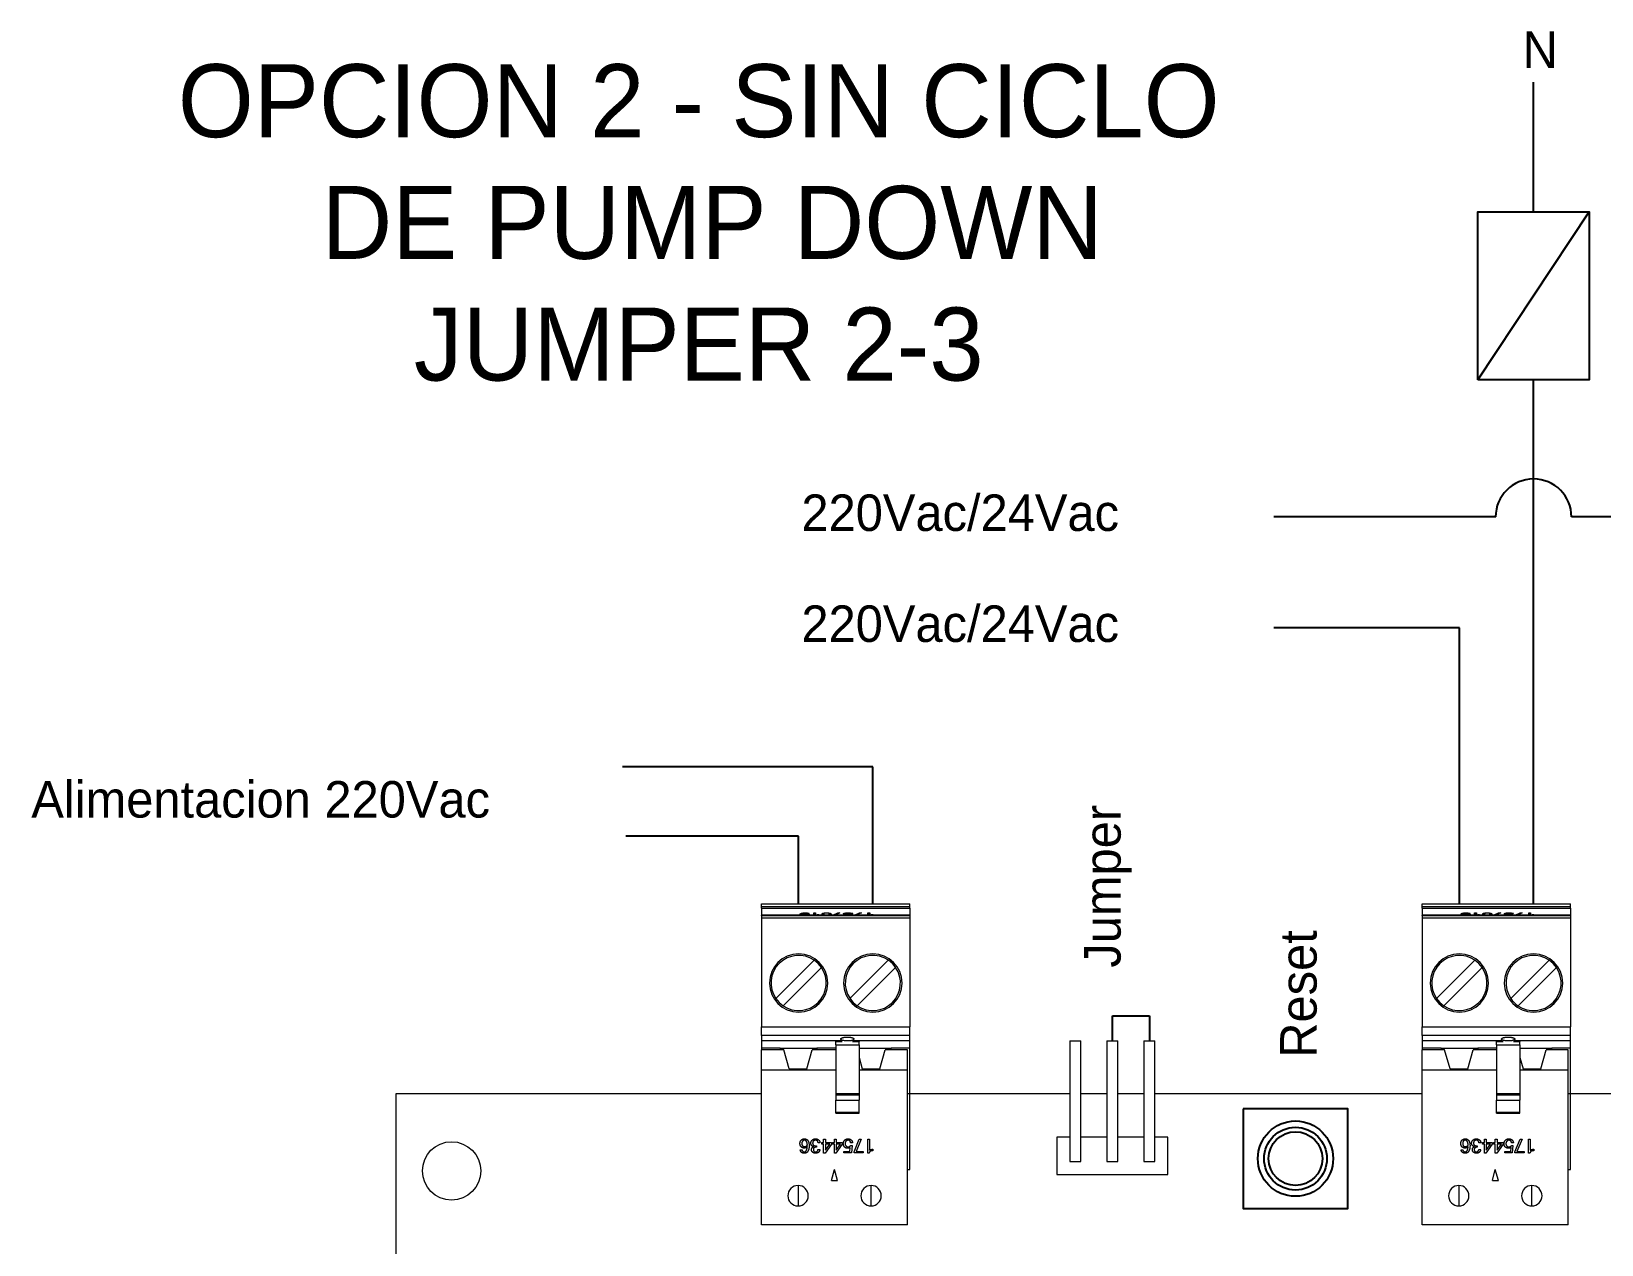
# Model space of a CAD drawing. Header units: millimetres. Extents: x 145 to 1488, y 403 to 626.
# Drawn here: x 360.7 to 468.2, y 543.2 to 626.3 of the extents above; entities that cross this region are included whole.
import ezdxf

# ---------------------------------------------------------------- set-up
doc = ezdxf.new("R2010")
doc.units = ezdxf.units.MM
doc.layers.add('TANGENT EDGES', color=7, linetype='Continuous', lineweight=0)
doc.layers.add('VISIBLE', color=7, linetype='Continuous', lineweight=0)

msp = doc.modelspace()

# ---------------------------------------------------------------- linework, layer by layer
for p, q in [((463.53, 613.95), (463.53, 622.83)), ((459.72, 602.46), (467.35, 613.95)), ((463.53, 566.57), (463.53, 602.46)), ((460.94, 593.06), (445.74, 593.06)), ((474.03, 593.06), (466.13, 593.06)), ((458.45, 585.46), (445.74, 585.46)), ((458.45, 566.57), (458.45, 585.46)), ((418.29, 575.94), (401.14, 575.94)), ((418.29, 566.57), (418.29, 575.94)), ((413.21, 571.2), (401.38, 571.2)), ((413.21, 566.57), (413.21, 571.2)), ((434.69, 557.17), (434.69, 558.89)), ((434.69, 558.89), (437.23, 558.89)), ((437.23, 558.89), (437.23, 557.17))]:
    msp.add_line(p, q)
for points in [[(459.72, 602.46), (459.72, 613.95), (467.35, 613.95), (467.35, 602.46)], [(443.64, 552.52), (443.64, 545.69), (450.82, 545.69), (450.82, 552.52)]]:
    msp.add_lwpolyline(points, close=True)
for radius in [2.58, 2.15, 1.84]:
    msp.add_circle((447.23, 549.11), radius)
msp.add_arc((463.53, 593.06), 2.6, 0, 180)
at = {"layer": 'TANGENT EDGES'}
for p, q in [((410.67, 566.37), (420.83, 566.37)), ((410.67, 565.77), (420.83, 565.77)), ((420.83, 565.57), (410.67, 565.57)), ((413.5, 565.8), (413.5, 565.79)), ((413.66, 565.94), (413.66, 565.93)), ((413.66, 565.88), (413.66, 565.87)), ((413.77, 565.8), (413.77, 565.79)), ((413.84, 565.93), (413.84, 565.9)), ((413.86, 565.87), (413.86, 565.79)), ((414.98, 565.8), (414.98, 565.79)), ((415.12, 565.94), (415.12, 565.93)), ((415.25, 565.8), (415.25, 565.79)), ((416.37, 565.93), (416.37, 565.85)), ((416.46, 565.86), (416.46, 565.83)), ((416.61, 565.94), (416.61, 565.93)), ((416.61, 565.85), (416.61, 565.83)), ((416.81, 565.93), (416.81, 565.9)), ((455.91, 566.37), (466.07, 566.37)), ((455.91, 565.77), (466.07, 565.77)), ((466.07, 565.57), (455.91, 565.57)), ((458.75, 565.8), (458.75, 565.79)), ((458.91, 565.94), (458.91, 565.93)), ((458.91, 565.88), (458.91, 565.87)), ((459.02, 565.8), (459.02, 565.79)), ((459.09, 565.93), (459.09, 565.9)), ((459.11, 565.87), (459.11, 565.79)), ((460.23, 565.8), (460.23, 565.79)), ((460.36, 565.94), (460.36, 565.93)), ((460.5, 565.8), (460.5, 565.79)), ((461.62, 565.93), (461.62, 565.85)), ((461.71, 565.86), (461.71, 565.83)), ((461.85, 565.94), (461.85, 565.93)), ((461.86, 565.85), (461.86, 565.83)), ((462.06, 565.93), (462.06, 565.9)), ((410.67, 558.14), (420.83, 558.14)), ((455.91, 558.14), (466.07, 558.14)), ((415.75, 557.14), (416.19, 557.14)), ((416.9, 557.14), (417.35, 557.14)), ((460.99, 557.14), (461.44, 557.14)), ((462.15, 557.14), (462.59, 557.14)), ((415.75, 553.11), (417.35, 553.11)), ((460.99, 553.11), (462.59, 553.11)), ((415.75, 552.29), (417.35, 552.29)), ((460.99, 552.29), (462.59, 552.29)), ((413.17, 547.27), (413.17, 545.87)), ((418.17, 545.87), (418.17, 547.27)), ((458.41, 547.27), (458.41, 545.87)), ((463.41, 545.87), (463.41, 547.27))]:
    msp.add_line(p, q, dxfattribs=at)
for centre, start, end in [((413.17, 546.57), 90, 270), ((413.17, 546.57), 270, 90), ((418.17, 546.57), 90, 270), ((418.17, 546.57), 270, 90), ((458.41, 546.57), 90, 270), ((458.41, 546.57), 270, 90), ((463.41, 546.57), 90, 270), ((463.41, 546.57), 270, 90)]:
    msp.add_arc(centre, 0.7, start, end, dxfattribs=at)
at = {"layer": 'VISIBLE'}
for p, q in [((410.67, 566.37), (410.67, 566.57)), ((410.67, 566.57), (420.83, 566.57)), ((410.67, 566.27), (410.67, 566.37)), ((410.67, 566.27), (410.67, 565.79)), ((410.67, 566.27), (420.83, 566.27)), ((420.83, 565.79), (410.67, 565.79)), ((410.67, 565.77), (410.67, 565.79)), ((410.67, 565.77), (410.67, 565.57)), ((410.67, 565.57), (410.67, 558.14)), ((413.42, 565.79), (413.41, 565.79)), ((413.44, 565.85), (413.44, 565.79)), ((413.45, 565.86), (413.45, 565.85)), ((413.93, 565.9), (413.8, 565.9)), ((413.82, 565.83), (413.82, 565.79)), ((414.24, 565.79), (414.24, 565.94)), ((414.24, 565.94), (414.37, 565.94)), ((414.37, 565.84), (414.24, 565.84)), ((414.37, 565.94), (414.37, 565.81)), ((414.37, 565.81), (414.37, 565.79)), ((414.6, 565.82), (414.6, 565.8)), ((414.93, 565.86), (414.93, 565.79)), ((415.3, 565.86), (415.3, 565.79)), ((415.55, 565.79), (415.89, 565.94)), ((415.55, 565.79), (415.55, 565.79)), ((416.03, 565.94), (415.68, 565.79)), ((415.68, 565.79), (415.68, 565.79)), ((415.68, 565.79), (416.16, 565.79)), ((415.89, 565.94), (415.89, 565.88)), ((415.89, 565.94), (416.03, 565.94)), ((416.16, 565.79), (416.16, 565.79)), ((416.33, 565.79), (416.33, 565.79)), ((416.33, 565.79), (416.73, 565.79)), ((416.41, 565.89), (416.41, 565.84)), ((416.73, 565.79), (416.76, 565.84)), ((416.73, 565.79), (416.73, 565.79)), ((416.76, 565.84), (416.76, 565.79)), ((416.78, 565.86), (416.78, 565.79)), ((416.78, 565.86), (416.88, 565.86)), ((416.91, 565.9), (416.79, 565.9)), ((416.88, 565.86), (416.85, 565.79)), ((417.03, 565.79), (417.38, 565.94)), ((417.03, 565.79), (417.03, 565.79)), ((417.51, 565.94), (417.16, 565.79)), ((417.16, 565.79), (417.65, 565.79)), ((417.16, 565.79), (417.16, 565.79)), ((417.38, 565.94), (417.38, 565.88)), ((417.38, 565.94), (417.51, 565.94)), ((417.65, 565.79), (417.65, 565.79)), ((417.95, 565.94), (418.08, 565.94)), ((417.95, 565.79), (417.95, 565.94)), ((418.08, 565.84), (417.95, 565.84)), ((418.08, 565.94), (418.08, 565.81)), ((418.08, 565.81), (418.08, 565.79)), ((418.31, 565.82), (418.31, 565.8)), ((420.83, 566.37), (420.83, 566.57)), ((420.83, 566.27), (420.83, 566.37)), ((420.83, 566.27), (420.83, 565.79)), ((420.83, 565.77), (420.83, 565.79)), ((420.83, 565.77), (420.83, 565.57)), ((420.83, 565.57), (420.83, 558.14)), ((455.91, 566.37), (455.91, 566.57)), ((455.91, 566.57), (466.07, 566.57)), ((455.91, 566.27), (455.91, 566.37)), ((455.91, 566.27), (455.91, 565.79)), ((455.91, 566.27), (466.07, 566.27)), ((466.07, 565.79), (455.91, 565.79)), ((455.91, 565.77), (455.91, 565.79)), ((455.91, 565.77), (455.91, 565.57)), ((455.91, 565.57), (455.91, 558.14)), ((458.67, 565.79), (458.66, 565.79)), ((458.69, 565.86), (458.69, 565.85)), ((458.69, 565.85), (458.69, 565.79)), ((459.18, 565.9), (459.05, 565.9)), ((459.07, 565.83), (459.07, 565.79)), ((459.49, 565.79), (459.49, 565.94)), ((459.49, 565.94), (459.62, 565.94)), ((459.62, 565.84), (459.49, 565.84)), ((459.62, 565.94), (459.62, 565.81)), ((459.62, 565.81), (459.62, 565.79)), ((459.84, 565.82), (459.84, 565.8)), ((460.18, 565.86), (460.18, 565.79)), ((460.55, 565.86), (460.55, 565.79)), ((460.79, 565.79), (461.14, 565.94)), ((460.79, 565.79), (460.79, 565.79)), ((461.28, 565.94), (460.92, 565.79)), ((460.92, 565.79), (460.92, 565.79)), ((460.92, 565.79), (461.41, 565.79)), ((461.14, 565.94), (461.14, 565.88)), ((461.14, 565.94), (461.28, 565.94)), ((461.41, 565.79), (461.41, 565.79)), ((461.57, 565.79), (461.57, 565.79)), ((461.57, 565.79), (461.98, 565.79)), ((461.66, 565.89), (461.66, 565.84)), ((461.98, 565.79), (462, 565.84)), ((461.98, 565.79), (461.98, 565.79)), ((462, 565.84), (462, 565.79)), ((462.16, 565.9), (462.03, 565.9)), ((462.03, 565.86), (462.03, 565.79)), ((462.03, 565.86), (462.13, 565.86)), ((462.13, 565.86), (462.09, 565.79)), ((462.28, 565.79), (462.62, 565.94)), ((462.28, 565.79), (462.28, 565.79)), ((462.76, 565.94), (462.41, 565.79)), ((462.41, 565.79), (462.9, 565.79)), ((462.41, 565.79), (462.41, 565.79)), ((462.62, 565.94), (462.62, 565.88)), ((462.62, 565.94), (462.76, 565.94)), ((462.9, 565.79), (462.9, 565.79)), ((463.2, 565.94), (463.32, 565.94)), ((463.2, 565.79), (463.2, 565.94)), ((463.32, 565.84), (463.2, 565.84)), ((463.32, 565.94), (463.32, 565.81)), ((463.32, 565.81), (463.32, 565.79)), ((463.55, 565.82), (463.55, 565.8)), ((466.07, 566.37), (466.07, 566.57)), ((466.07, 566.27), (466.07, 566.37)), ((466.07, 566.27), (466.07, 565.79)), ((466.07, 565.77), (466.07, 565.79)), ((466.07, 565.77), (466.07, 565.57)), ((466.07, 565.57), (466.07, 558.14)), ((414.27, 562.7), (411.64, 560.07)), ((416.72, 560.07), (419.35, 562.7)), ((459.52, 562.7), (456.89, 560.07)), ((461.97, 560.07), (464.6, 562.7)), ((412.14, 559.58), (414.77, 562.21)), ((419.85, 562.21), (417.22, 559.58)), ((457.39, 559.58), (460.02, 562.21)), ((465.1, 562.21), (462.47, 559.58)), ((410.67, 557.54), (410.67, 558.14)), ((420.83, 557.54), (420.83, 558.14)), ((455.91, 557.54), (455.91, 558.14)), ((466.07, 557.54), (466.07, 558.14)), ((410.67, 557.54), (410.67, 557.17)), ((420.83, 557.54), (410.67, 557.54)), ((416.17, 557.17), (410.67, 557.17)), ((410.67, 557.17), (410.67, 556.67)), ((415.75, 557.17), (415.75, 557.14)), ((415.75, 556.91), (415.75, 557.14)), ((420.83, 557.17), (416.93, 557.17)), ((417.35, 557.17), (417.35, 557.14)), ((417.35, 556.91), (417.35, 557.14)), ((420.83, 557.17), (420.83, 557.54)), ((420.83, 556.67), (420.83, 557.17)), ((431.77, 557.17), (432.53, 557.17)), ((431.77, 557.17), (431.77, 548.92)), ((432.53, 548.92), (432.53, 557.17)), ((434.31, 557.17), (435.07, 557.17)), ((434.31, 557.17), (434.31, 548.92)), ((435.07, 548.92), (435.07, 557.17)), ((436.85, 557.17), (436.85, 548.92)), ((436.85, 557.17), (437.61, 557.17)), ((437.61, 548.92), (437.61, 557.17)), ((455.91, 557.54), (455.91, 557.17)), ((466.07, 557.54), (455.91, 557.54)), ((461.41, 557.17), (455.91, 557.17)), ((455.91, 557.17), (455.91, 556.67)), ((460.99, 557.17), (460.99, 557.14)), ((460.99, 556.91), (460.99, 557.14)), ((466.07, 557.17), (462.18, 557.17)), ((462.59, 557.17), (462.59, 557.14)), ((462.59, 556.91), (462.59, 557.14)), ((466.07, 557.17), (466.07, 557.54)), ((466.07, 556.67), (466.07, 557.17)), ((410.67, 556.67), (410.67, 556.57)), ((411.95, 556.67), (410.67, 556.67)), ((412.19, 556.57), (410.67, 556.57)), ((410.67, 555.2), (410.67, 556.57)), ((411.95, 556.67), (414.46, 556.67)), ((411.95, 556.67), (411.95, 556.57)), ((412.56, 555.27), (412.19, 556.57)), ((413.77, 555.27), (414.14, 556.57)), ((415.75, 556.57), (414.14, 556.57)), ((415.75, 556.67), (414.46, 556.67)), ((414.46, 556.67), (414.46, 556.57)), ((415.75, 556.91), (415.75, 553.48)), ((415.75, 556.91), (417.35, 556.91)), ((417.35, 556.91), (417.35, 553.48)), ((417.35, 556.67), (419.54, 556.67)), ((417.35, 556.03), (417.56, 555.27)), ((418.77, 555.27), (419.14, 556.57)), ((420.67, 556.57), (419.14, 556.57)), ((419.54, 556.57), (419.54, 556.67)), ((420.83, 556.67), (419.54, 556.67)), ((420.67, 555.2), (420.67, 556.57)), ((420.83, 548.37), (420.83, 556.67)), ((455.91, 556.67), (455.91, 556.57)), ((457.2, 556.67), (455.91, 556.67)), ((457.44, 556.57), (455.91, 556.57)), ((455.91, 555.2), (455.91, 556.57)), ((457.2, 556.67), (459.71, 556.67)), ((457.2, 556.67), (457.2, 556.57)), ((457.81, 555.27), (457.44, 556.57)), ((459.02, 555.27), (459.39, 556.57)), ((460.99, 556.57), (459.39, 556.57)), ((460.99, 556.67), (459.71, 556.67)), ((459.71, 556.67), (459.71, 556.57)), ((460.99, 556.91), (460.99, 553.48)), ((460.99, 556.91), (462.59, 556.91)), ((462.59, 556.91), (462.59, 553.48)), ((462.59, 556.67), (464.79, 556.67)), ((462.59, 556.03), (462.81, 555.27)), ((464.02, 555.27), (464.39, 556.57)), ((465.91, 556.57), (464.39, 556.57)), ((464.79, 556.57), (464.79, 556.67)), ((466.07, 556.67), (464.79, 556.67)), ((465.91, 555.2), (465.91, 556.57)), ((466.07, 548.37), (466.07, 556.67)), ((410.67, 555.2), (415.75, 555.2)), ((410.67, 553.57), (410.67, 555.2)), ((412.56, 555.27), (413.77, 555.27)), ((417.35, 555.2), (420.67, 555.2)), ((417.56, 555.27), (418.77, 555.27)), ((420.67, 553.57), (420.67, 555.2)), ((455.91, 555.2), (460.99, 555.2)), ((455.91, 553.57), (455.91, 555.2)), ((457.81, 555.27), (459.02, 555.27)), ((462.59, 555.2), (465.91, 555.2)), ((462.81, 555.27), (464.02, 555.27)), ((465.91, 553.57), (465.91, 555.2)), ((385.65, 553.57), (410.67, 553.57)), ((385.65, 466.97), (385.65, 553.57)), ((410.67, 544.57), (410.67, 553.57)), ((415.75, 553.57), (417.35, 553.57)), ((415.75, 553.48), (415.75, 553.11)), ((415.75, 553.48), (417.35, 553.48)), ((415.75, 552.29), (415.75, 553.11)), ((417.35, 553.48), (417.35, 553.11)), ((417.35, 552.29), (417.35, 553.11)), ((420.67, 544.57), (420.67, 553.57)), ((420.67, 553.57), (431.77, 553.57)), ((432.53, 553.57), (434.31, 553.57)), ((432.53, 553.57), (434.31, 553.57)), ((435.07, 553.57), (436.85, 553.57)), ((435.07, 553.57), (436.85, 553.57)), ((437.61, 553.57), (455.91, 553.57)), ((455.91, 544.57), (455.91, 553.57)), ((460.99, 553.57), (462.59, 553.57)), ((460.99, 553.48), (460.99, 553.11)), ((460.99, 553.48), (462.59, 553.48)), ((460.99, 552.29), (460.99, 553.11)), ((462.59, 553.48), (462.59, 553.11)), ((462.59, 552.29), (462.59, 553.11)), ((465.91, 544.57), (465.91, 553.57)), ((465.91, 553.57), (471.49, 553.57)), ((415.75, 552.23), (415.75, 552.29)), ((415.75, 552.23), (417.35, 552.23)), ((417.35, 552.23), (417.35, 552.29)), ((460.99, 552.23), (460.99, 552.29)), ((460.99, 552.23), (462.59, 552.23)), ((462.59, 552.23), (462.59, 552.29)), ((430.88, 550.57), (430.88, 548.03)), ((431.77, 550.57), (430.88, 550.57)), ((434.31, 550.57), (432.53, 550.57)), ((436.85, 550.57), (435.07, 550.57)), ((438.5, 550.57), (437.61, 550.57)), ((438.5, 548.03), (438.5, 550.57)), ((413.32, 549.72), (413.45, 549.72)), ((414.38, 549.99), (414.43, 549.99)), ((414.43, 549.89), (414.4, 549.89)), ((414.43, 549.99), (414.43, 549.89)), ((414.53, 549.73), (414.66, 549.73)), ((414.67, 550.2), (414.54, 550.2)), ((414.79, 550.22), (414.92, 550.22)), ((414.79, 550.11), (414.79, 550.22)), ((414.92, 550.11), (414.79, 550.11)), ((414.92, 550.45), (415.04, 550.45)), ((414.92, 550.22), (414.92, 550.45)), ((414.92, 549.48), (414.92, 550.11)), ((415.02, 549.48), (414.92, 549.48)), ((415.45, 550.11), (415.02, 549.48)), ((415.04, 550.45), (415.04, 550.22)), ((415.04, 550.22), (415.45, 550.22)), ((415.04, 549.68), (415.34, 550.11)), ((415.04, 550.11), (415.04, 549.68)), ((415.34, 550.11), (415.04, 550.11)), ((415.45, 550.22), (415.45, 550.11)), ((415.53, 550.22), (415.66, 550.22)), ((415.53, 550.11), (415.53, 550.22)), ((415.66, 550.11), (415.53, 550.11)), ((415.66, 550.22), (415.66, 550.45)), ((415.66, 550.45), (415.79, 550.45)), ((415.66, 549.48), (415.66, 550.11)), ((415.76, 549.48), (415.66, 549.48)), ((416.19, 550.11), (415.76, 549.48)), ((415.79, 550.45), (415.79, 550.22)), ((415.79, 550.22), (416.19, 550.22)), ((415.79, 550.11), (415.79, 549.68)), ((415.79, 549.68), (416.08, 550.11)), ((416.08, 550.11), (415.79, 550.11)), ((416.19, 550.22), (416.19, 550.11)), ((416.31, 549.5), (416.31, 549.61)), ((416.31, 549.61), (416.72, 549.61)), ((416.82, 549.5), (416.31, 549.5)), ((416.72, 549.61), (416.74, 549.87)), ((416.9, 550.2), (416.77, 550.2)), ((416.77, 550), (416.87, 550)), ((416.87, 550), (416.82, 549.5)), ((417.02, 549.58), (417.36, 550.45)), ((417.02, 549.5), (417.02, 549.58)), ((417.63, 549.5), (417.02, 549.5)), ((417.5, 550.45), (417.14, 549.61)), ((417.14, 549.61), (417.63, 549.61)), ((417.36, 550.45), (417.5, 550.45)), ((417.63, 549.61), (417.63, 549.5)), ((417.94, 549.48), (417.94, 550.45)), ((417.94, 550.45), (418.06, 550.45)), ((418.03, 549.48), (417.94, 549.48)), ((418.06, 550.45), (418.06, 549.7)), ((418.29, 549.75), (418.29, 549.65)), ((458.57, 549.72), (458.69, 549.72)), ((459.63, 549.99), (459.68, 549.99)), ((459.68, 549.89), (459.65, 549.89)), ((459.68, 549.99), (459.68, 549.89)), ((459.78, 549.73), (459.91, 549.73)), ((459.92, 550.2), (459.79, 550.2)), ((460.04, 550.22), (460.17, 550.22)), ((460.04, 550.11), (460.04, 550.22)), ((460.17, 550.11), (460.04, 550.11)), ((460.17, 550.45), (460.29, 550.45)), ((460.17, 550.22), (460.17, 550.45)), ((460.17, 549.48), (460.17, 550.11)), ((460.27, 549.48), (460.17, 549.48)), ((460.7, 550.11), (460.27, 549.48)), ((460.29, 550.45), (460.29, 550.22)), ((460.29, 550.22), (460.7, 550.22)), ((460.29, 549.68), (460.58, 550.11)), ((460.29, 550.11), (460.29, 549.68)), ((460.58, 550.11), (460.29, 550.11)), ((460.7, 550.22), (460.7, 550.11)), ((460.78, 550.22), (460.91, 550.22)), ((460.78, 550.11), (460.78, 550.22)), ((460.91, 550.11), (460.78, 550.11)), ((460.91, 550.22), (460.91, 550.45)), ((460.91, 550.45), (461.03, 550.45)), ((460.91, 549.48), (460.91, 550.11)), ((461.01, 549.48), (460.91, 549.48)), ((461.44, 550.11), (461.01, 549.48)), ((461.03, 550.45), (461.03, 550.22)), ((461.03, 550.22), (461.44, 550.22)), ((461.03, 550.11), (461.03, 549.68)), ((461.03, 549.68), (461.33, 550.11)), ((461.33, 550.11), (461.03, 550.11)), ((461.44, 550.22), (461.44, 550.11)), ((461.56, 549.5), (461.56, 549.61)), ((461.56, 549.61), (461.97, 549.61)), ((462.07, 549.5), (461.56, 549.5)), ((461.97, 549.61), (461.99, 549.87)), ((462.15, 550.2), (462.02, 550.2)), ((462.02, 550), (462.11, 550)), ((462.11, 550), (462.07, 549.5)), ((462.26, 549.58), (462.61, 550.45)), ((462.26, 549.5), (462.26, 549.58)), ((462.88, 549.5), (462.26, 549.5)), ((462.75, 550.45), (462.39, 549.61)), ((462.39, 549.61), (462.88, 549.61)), ((462.61, 550.45), (462.75, 550.45)), ((462.88, 549.61), (462.88, 549.5)), ((463.19, 549.48), (463.19, 550.45)), ((463.19, 550.45), (463.31, 550.45)), ((463.28, 549.48), (463.19, 549.48)), ((463.31, 550.45), (463.31, 549.7)), ((463.54, 549.75), (463.54, 549.65)), ((415.47, 547.62), (415.67, 548.37)), ((415.87, 547.62), (415.67, 548.37)), ((420.67, 548.37), (420.83, 548.37)), ((431.77, 548.92), (432.53, 548.92)), ((434.31, 548.92), (435.07, 548.92)), ((436.85, 548.92), (437.61, 548.92)), ((460.71, 547.62), (460.91, 548.37)), ((461.12, 547.62), (460.91, 548.37)), ((465.91, 548.37), (466.07, 548.37)), ((415.47, 547.62), (415.87, 547.62)), ((430.88, 548.03), (438.5, 548.03)), ((460.71, 547.62), (461.12, 547.62)), ((420.67, 544.57), (410.67, 544.57)), ((465.91, 544.57), (455.91, 544.57))]:
    msp.add_line(p, q, dxfattribs=at)
msp.add_circle((389.45, 548.27), 2, dxfattribs=at)
for centre, radius, start, end in [((413.21, 561.14), 2, 90, 270), ((413.21, 561.14), 1.89, 135, 214.3365), ((413.21, 561.14), 1.89, 55.6635, 135), ((413.21, 561.14), 2, 270, 90), ((413.21, 561.14), 1.89, 34.3365, 55.6635), ((418.29, 561.14), 2, 90, 270), ((418.29, 561.14), 1.89, 135, 214.3365), ((418.29, 561.14), 1.89, 55.6635, 135), ((418.29, 561.14), 2, 270, 90), ((418.29, 561.14), 1.89, 34.3365, 55.6635), ((458.45, 561.14), 2, 90, 270), ((458.45, 561.14), 1.89, 135, 214.3365), ((458.45, 561.14), 1.89, 55.6635, 135), ((458.45, 561.14), 2, 270, 90), ((458.45, 561.14), 1.89, 34.3365, 55.6635), ((463.53, 561.14), 2, 90, 270), ((463.53, 561.14), 1.89, 135, 214.3365), ((463.53, 561.14), 1.89, 55.6635, 135), ((463.53, 561.14), 2, 270, 90), ((463.53, 561.14), 1.89, 34.3365, 55.6635), ((413.21, 561.14), 1.89, 315, 34.3365), ((418.29, 561.14), 1.89, 315, 34.3365), ((458.45, 561.14), 1.89, 315, 34.3365), ((463.53, 561.14), 1.89, 315, 34.3365), ((413.21, 561.14), 1.89, 214.3365, 235.6635), ((413.21, 561.14), 1.89, 235.6635, 315), ((418.29, 561.14), 1.89, 214.3365, 235.6635), ((418.29, 561.14), 1.89, 235.6635, 315), ((458.45, 561.14), 1.89, 214.3365, 235.6635), ((458.45, 561.14), 1.89, 235.6635, 315), ((463.53, 561.14), 1.89, 214.3365, 235.6635), ((463.53, 561.14), 1.89, 235.6635, 315)]:
    msp.add_arc(centre, radius, start, end, dxfattribs=at)
for points in [[(413.32, 565.85), (413.32, 565.94), (413.66, 565.94)], [(413.41, 565.79), (413.32, 565.81), (413.32, 565.85)], [(413.36, 565.81), (413.39, 565.82), (413.44, 565.83)], [(413.64, 565.87), (413.54, 565.87), (413.44, 565.85)], [(413.44, 565.85), (413.45, 565.82), (413.5, 565.8)], [(413.51, 565.91), (413.46, 565.89), (413.45, 565.86)], [(413.45, 565.86), (413.54, 565.88), (413.66, 565.88)], [(413.5, 565.8), (413.54, 565.79), (413.61, 565.79)], [(413.65, 565.93), (413.56, 565.93), (413.51, 565.91)], [(413.77, 565.86), (413.72, 565.87), (413.64, 565.87)], [(413.8, 565.9), (413.79, 565.93), (413.65, 565.93)], [(413.66, 565.94), (413.77, 565.94), (413.84, 565.93)], [(413.66, 565.88), (413.78, 565.88), (413.86, 565.87)], [(413.69, 565.79), (413.74, 565.79), (413.77, 565.8)], [(413.82, 565.83), (413.82, 565.84), (413.77, 565.86)], [(413.77, 565.8), (413.82, 565.81), (413.82, 565.83)], [(413.84, 565.93), (413.92, 565.92), (413.93, 565.9)], [(413.86, 565.87), (413.95, 565.85), (413.95, 565.83)], [(413.95, 565.83), (413.95, 565.81), (413.87, 565.79)], [(414.37, 565.81), (414.44, 565.82), (414.6, 565.82)], [(414.6, 565.8), (414.45, 565.8), (414.39, 565.79)], [(414.81, 565.86), (414.81, 565.94), (415.12, 565.94)], [(414.9, 565.79), (414.81, 565.81), (414.81, 565.86)], [(414.84, 565.81), (414.87, 565.83), (414.93, 565.83)], [(414.98, 565.91), (414.93, 565.9), (414.93, 565.86)], [(414.93, 565.86), (414.93, 565.82), (414.98, 565.8)], [(415.12, 565.93), (415.03, 565.93), (414.98, 565.91)], [(414.98, 565.8), (415.01, 565.79), (415.08, 565.79)], [(415.12, 565.94), (415.43, 565.94), (415.43, 565.86)], [(415.25, 565.91), (415.21, 565.93), (415.12, 565.93)], [(415.16, 565.79), (415.22, 565.79), (415.25, 565.8)], [(415.3, 565.86), (415.3, 565.9), (415.25, 565.91)], [(415.25, 565.8), (415.3, 565.82), (415.3, 565.86)], [(415.3, 565.83), (415.36, 565.83), (415.39, 565.81)], [(415.43, 565.86), (415.43, 565.81), (415.33, 565.79)], [(416.28, 565.88), (416.28, 565.91), (416.37, 565.93)], [(416.37, 565.85), (416.28, 565.86), (416.28, 565.88)], [(416.37, 565.93), (416.46, 565.94), (416.61, 565.94)], [(416.58, 565.83), (416.46, 565.83), (416.37, 565.85)], [(416.46, 565.92), (416.41, 565.9), (416.41, 565.89)], [(416.41, 565.89), (416.41, 565.87), (416.46, 565.86)], [(416.61, 565.93), (416.52, 565.93), (416.46, 565.92)], [(416.46, 565.86), (416.52, 565.85), (416.61, 565.85)], [(416.76, 565.84), (416.68, 565.83), (416.58, 565.83)], [(416.61, 565.94), (416.73, 565.94), (416.81, 565.93)], [(416.73, 565.92), (416.68, 565.93), (416.61, 565.93)], [(416.61, 565.85), (416.71, 565.85), (416.78, 565.86)], [(416.79, 565.9), (416.78, 565.91), (416.73, 565.92)], [(416.81, 565.93), (416.9, 565.92), (416.91, 565.9)], [(418.08, 565.81), (418.15, 565.82), (418.31, 565.82)], [(418.31, 565.8), (418.16, 565.8), (418.1, 565.79)], [(458.57, 565.85), (458.57, 565.94), (458.91, 565.94)], [(458.66, 565.79), (458.57, 565.81), (458.57, 565.85)], [(458.61, 565.81), (458.64, 565.82), (458.69, 565.83)], [(458.76, 565.91), (458.7, 565.89), (458.69, 565.86)], [(458.69, 565.86), (458.79, 565.88), (458.91, 565.88)], [(458.89, 565.87), (458.79, 565.87), (458.69, 565.85)], [(458.69, 565.85), (458.69, 565.82), (458.75, 565.8)], [(458.75, 565.8), (458.79, 565.79), (458.85, 565.79)], [(458.9, 565.93), (458.81, 565.93), (458.76, 565.91)], [(459.02, 565.86), (458.97, 565.87), (458.89, 565.87)], [(459.05, 565.9), (459.04, 565.93), (458.9, 565.93)], [(458.91, 565.94), (459.01, 565.94), (459.09, 565.93)], [(458.91, 565.88), (459.03, 565.88), (459.11, 565.87)], [(458.94, 565.79), (458.99, 565.79), (459.02, 565.8)], [(459.07, 565.83), (459.07, 565.84), (459.02, 565.86)], [(459.02, 565.8), (459.07, 565.81), (459.07, 565.83)], [(459.09, 565.93), (459.16, 565.92), (459.18, 565.9)], [(459.11, 565.87), (459.19, 565.85), (459.19, 565.83)], [(459.19, 565.83), (459.19, 565.81), (459.12, 565.79)], [(459.62, 565.81), (459.69, 565.82), (459.84, 565.82)], [(459.84, 565.8), (459.7, 565.8), (459.63, 565.79)], [(460.05, 565.86), (460.05, 565.94), (460.36, 565.94)], [(460.15, 565.79), (460.05, 565.81), (460.05, 565.86)], [(460.09, 565.81), (460.12, 565.83), (460.18, 565.83)], [(460.23, 565.91), (460.18, 565.9), (460.18, 565.86)], [(460.18, 565.86), (460.18, 565.82), (460.23, 565.8)], [(460.36, 565.93), (460.27, 565.93), (460.23, 565.91)], [(460.23, 565.8), (460.26, 565.79), (460.32, 565.79)], [(460.36, 565.94), (460.67, 565.94), (460.67, 565.86)], [(460.5, 565.91), (460.45, 565.93), (460.36, 565.93)], [(460.4, 565.79), (460.46, 565.79), (460.5, 565.8)], [(460.55, 565.86), (460.55, 565.9), (460.5, 565.91)], [(460.5, 565.8), (460.55, 565.82), (460.55, 565.86)], [(460.55, 565.83), (460.61, 565.83), (460.64, 565.81)], [(460.67, 565.86), (460.67, 565.81), (460.58, 565.79)], [(461.53, 565.88), (461.53, 565.91), (461.62, 565.93)], [(461.62, 565.85), (461.53, 565.86), (461.53, 565.88)], [(461.62, 565.93), (461.71, 565.94), (461.85, 565.94)], [(461.83, 565.83), (461.71, 565.83), (461.62, 565.85)], [(461.71, 565.92), (461.66, 565.9), (461.66, 565.89)], [(461.66, 565.89), (461.66, 565.87), (461.71, 565.86)], [(461.85, 565.93), (461.77, 565.93), (461.71, 565.92)], [(461.71, 565.86), (461.77, 565.85), (461.86, 565.85)], [(462, 565.84), (461.93, 565.83), (461.83, 565.83)], [(461.85, 565.94), (461.98, 565.94), (462.06, 565.93)], [(461.97, 565.92), (461.92, 565.93), (461.85, 565.93)], [(461.86, 565.85), (461.96, 565.85), (462.03, 565.86)], [(462.03, 565.9), (462.02, 565.91), (461.97, 565.92)], [(462.06, 565.93), (462.15, 565.92), (462.16, 565.9)], [(463.32, 565.81), (463.4, 565.82), (463.55, 565.82)], [(463.55, 565.8), (463.41, 565.8), (463.34, 565.79)], [(413.3, 550.14), (413.3, 550.28), (413.38, 550.37)], [(413.39, 549.92), (413.3, 550.01), (413.3, 550.14)], [(413.41, 549.54), (413.34, 549.6), (413.32, 549.72)], [(413.38, 550.37), (413.47, 550.47), (413.6, 550.47)], [(413.59, 549.83), (413.47, 549.83), (413.39, 549.92)], [(413.59, 549.48), (413.48, 549.48), (413.41, 549.54)], [(413.48, 550.31), (413.43, 550.24), (413.43, 550.15)], [(413.43, 550.15), (413.43, 550.05), (413.48, 549.99)], [(413.45, 549.72), (413.46, 549.58), (413.6, 549.58)], [(413.6, 550.37), (413.53, 550.37), (413.48, 550.31)], [(413.48, 549.99), (413.53, 549.93), (413.61, 549.93)], [(413.93, 550), (413.93, 549.48), (413.59, 549.48)], [(413.8, 549.94), (413.71, 549.83), (413.59, 549.83)], [(413.6, 550.47), (413.76, 550.47), (413.84, 550.35)], [(413.75, 550.28), (413.7, 550.37), (413.6, 550.37)], [(413.6, 549.58), (413.69, 549.58), (413.74, 549.67)], [(413.61, 549.93), (413.71, 549.93), (413.81, 550.03)], [(413.74, 549.67), (413.79, 549.76), (413.8, 549.94)], [(413.81, 550.03), (413.8, 550.19), (413.75, 550.28)], [(413.84, 550.35), (413.93, 550.23), (413.93, 550)], [(414.05, 550.17), (414.05, 550.3), (414.14, 550.38)], [(414.09, 550.02), (414.05, 550.08), (414.05, 550.17)], [(414.23, 549.93), (414.14, 549.95), (414.09, 550.02)], [(414.09, 549.73), (414.09, 549.79), (414.13, 549.84)], [(414.17, 549.55), (414.09, 549.62), (414.09, 549.73)], [(414.13, 549.84), (414.16, 549.9), (414.23, 549.93)], [(414.14, 550.38), (414.23, 550.47), (414.36, 550.47)], [(414.22, 550.32), (414.17, 550.26), (414.17, 550.17)], [(414.17, 550.17), (414.17, 550.08), (414.23, 550.03)], [(414.37, 549.48), (414.25, 549.48), (414.17, 549.55)], [(414.36, 550.37), (414.28, 550.37), (414.22, 550.32)], [(414.4, 549.89), (414.22, 549.89), (414.22, 549.73)], [(414.22, 549.73), (414.22, 549.65), (414.26, 549.61)], [(414.23, 550.03), (414.28, 549.99), (414.38, 549.99)], [(414.26, 549.61), (414.3, 549.58), (414.37, 549.58)], [(414.36, 550.47), (414.5, 550.47), (414.58, 550.39)], [(414.5, 550.32), (414.45, 550.37), (414.36, 550.37)], [(414.37, 549.58), (414.52, 549.58), (414.53, 549.73)], [(414.57, 549.54), (414.49, 549.48), (414.37, 549.48)], [(414.54, 550.2), (414.54, 550.27), (414.5, 550.32)], [(414.66, 549.73), (414.65, 549.61), (414.57, 549.54)], [(414.58, 550.39), (414.67, 550.32), (414.67, 550.2)], [(416.27, 550.13), (416.27, 550.27), (416.36, 550.37)], [(416.36, 549.9), (416.27, 549.99), (416.27, 550.13)], [(416.36, 550.37), (416.45, 550.47), (416.59, 550.47)], [(416.56, 549.82), (416.44, 549.82), (416.36, 549.9)], [(416.45, 550.3), (416.39, 550.24), (416.39, 550.14)], [(416.39, 550.14), (416.39, 550.04), (416.45, 549.98)], [(416.59, 550.37), (416.5, 550.37), (416.45, 550.3)], [(416.45, 549.98), (416.51, 549.92), (416.6, 549.92)], [(416.74, 549.87), (416.67, 549.82), (416.56, 549.82)], [(416.59, 550.47), (416.71, 550.47), (416.8, 550.4)], [(416.71, 550.33), (416.66, 550.37), (416.59, 550.37)], [(416.6, 549.92), (416.7, 549.92), (416.77, 550)], [(416.77, 550.2), (416.76, 550.29), (416.71, 550.33)], [(416.8, 550.4), (416.89, 550.33), (416.9, 550.2)], [(418.29, 549.65), (418.07, 549.65), (418.03, 549.48)], [(418.06, 549.7), (418.14, 549.75), (418.29, 549.75)], [(458.55, 550.14), (458.55, 550.28), (458.63, 550.37)], [(458.63, 549.92), (458.55, 550.01), (458.55, 550.14)], [(458.66, 549.54), (458.58, 549.6), (458.57, 549.72)], [(458.63, 550.37), (458.71, 550.47), (458.85, 550.47)], [(458.84, 549.83), (458.72, 549.83), (458.63, 549.92)], [(458.84, 549.48), (458.73, 549.48), (458.66, 549.54)], [(458.73, 550.31), (458.68, 550.24), (458.68, 550.15)], [(458.68, 550.15), (458.68, 550.05), (458.73, 549.99)], [(458.69, 549.72), (458.71, 549.58), (458.85, 549.58)], [(458.85, 550.37), (458.77, 550.37), (458.73, 550.31)], [(458.73, 549.99), (458.77, 549.93), (458.86, 549.93)], [(459.18, 550), (459.18, 549.48), (458.84, 549.48)], [(459.05, 549.94), (458.96, 549.83), (458.84, 549.83)], [(458.85, 550.47), (459, 550.47), (459.09, 550.35)], [(459, 550.28), (458.94, 550.37), (458.85, 550.37)], [(458.85, 549.58), (458.93, 549.58), (458.99, 549.67)], [(458.86, 549.93), (458.96, 549.93), (459.05, 550.03)], [(458.99, 549.67), (459.04, 549.76), (459.05, 549.94)], [(459.05, 550.03), (459.05, 550.19), (459, 550.28)], [(459.09, 550.35), (459.18, 550.23), (459.18, 550)], [(459.29, 550.17), (459.29, 550.3), (459.38, 550.38)], [(459.34, 550.02), (459.29, 550.08), (459.29, 550.17)], [(459.48, 549.93), (459.39, 549.95), (459.34, 550.02)], [(459.34, 549.73), (459.34, 549.79), (459.37, 549.84)], [(459.42, 549.55), (459.34, 549.62), (459.34, 549.73)], [(459.37, 549.84), (459.41, 549.9), (459.48, 549.93)], [(459.38, 550.38), (459.47, 550.47), (459.61, 550.47)], [(459.47, 550.32), (459.42, 550.26), (459.42, 550.17)], [(459.42, 550.17), (459.42, 550.08), (459.47, 550.03)], [(459.62, 549.48), (459.49, 549.48), (459.42, 549.55)], [(459.61, 550.37), (459.52, 550.37), (459.47, 550.32)], [(459.47, 550.03), (459.53, 549.99), (459.63, 549.99)], [(459.65, 549.89), (459.47, 549.89), (459.47, 549.73)], [(459.47, 549.73), (459.47, 549.65), (459.51, 549.61)], [(459.51, 549.61), (459.55, 549.58), (459.62, 549.58)], [(459.61, 550.47), (459.74, 550.47), (459.83, 550.39)], [(459.74, 550.32), (459.7, 550.37), (459.61, 550.37)], [(459.62, 549.58), (459.76, 549.58), (459.78, 549.73)], [(459.81, 549.54), (459.74, 549.48), (459.62, 549.48)], [(459.79, 550.2), (459.79, 550.27), (459.74, 550.32)], [(459.91, 549.73), (459.89, 549.61), (459.81, 549.54)], [(459.83, 550.39), (459.91, 550.32), (459.92, 550.2)], [(461.51, 550.13), (461.51, 550.27), (461.6, 550.37)], [(461.6, 549.9), (461.51, 549.99), (461.51, 550.13)], [(461.6, 550.37), (461.69, 550.47), (461.84, 550.47)], [(461.81, 549.82), (461.69, 549.82), (461.6, 549.9)], [(461.7, 550.3), (461.64, 550.24), (461.64, 550.14)], [(461.64, 550.14), (461.64, 550.04), (461.7, 549.98)], [(461.84, 550.37), (461.75, 550.37), (461.7, 550.3)], [(461.7, 549.98), (461.75, 549.92), (461.84, 549.92)], [(461.99, 549.87), (461.92, 549.82), (461.81, 549.82)], [(461.84, 550.47), (461.96, 550.47), (462.05, 550.4)], [(461.96, 550.33), (461.91, 550.37), (461.84, 550.37)], [(461.84, 549.92), (461.95, 549.92), (462.02, 550)], [(462.02, 550.2), (462.01, 550.29), (461.96, 550.33)], [(462.05, 550.4), (462.13, 550.33), (462.15, 550.2)], [(463.54, 549.65), (463.31, 549.65), (463.28, 549.48)], [(463.31, 549.7), (463.38, 549.75), (463.54, 549.75)]]:
    msp.add_open_spline(points, degree=2, dxfattribs=at)
for points, knots in [([(416.09, 557.28), (416.09, 557.29), (416.09, 557.29), (416.09, 557.3), (416.09, 557.3), (416.09, 557.31), (416.09, 557.31), (416.09, 557.32), (416.09, 557.32), (416.1, 557.33), (416.1, 557.33), (416.11, 557.34), (416.11, 557.34)], [0.6597773, 0.6597773, 0.6597773, 0.6597773, 0.7028642, 0.7028642, 0.7028642, 0.7568669, 0.7568669, 0.7568669, 0.8111794, 0.8111794, 0.8111794, 0.8654371, 0.8654371, 0.8654371, 0.8654371]), ([(416.55, 557.17), (416.53, 557.17), (416.51, 557.17), (416.49, 557.17), (416.48, 557.17), (416.46, 557.17), (416.44, 557.17), (416.4, 557.18), (416.37, 557.18), (416.34, 557.18), (416.31, 557.19), (416.28, 557.2), (416.25, 557.2), (416.24, 557.21), (416.22, 557.21), (416.21, 557.21), (416.2, 557.22), (416.19, 557.22), (416.18, 557.22), (416.17, 557.23), (416.16, 557.23), (416.15, 557.24), (416.14, 557.24), (416.13, 557.25), (416.12, 557.25), (416.12, 557.26), (416.11, 557.26), (416.11, 557.27), (416.1, 557.27), (416.1, 557.28), (416.09, 557.28), (416.09, 557.28), (416.09, 557.28), (416.09, 557.28)], [0, 0, 0, 0, 0.054, 0.054, 0.054, 0.1081119, 0.1081119, 0.1081119, 0.2160335, 0.2160335, 0.2160335, 0.3239429, 0.3239429, 0.3239429, 0.3778641, 0.3778641, 0.3778641, 0.4319972, 0.4319972, 0.4319972, 0.4862463, 0.4862463, 0.4862463, 0.5402406, 0.5402406, 0.5402406, 0.5943776, 0.5943776, 0.5943776, 0.6487161, 0.6487161, 0.6487161, 0.6597773, 0.6597773, 0.6597773, 0.6597773]), ([(416.11, 557.34), (416.12, 557.35), (416.12, 557.35), (416.12, 557.35), (416.13, 557.35), (416.13, 557.36), (416.14, 557.36), (416.14, 557.36), (416.15, 557.37), (416.15, 557.37), (416.16, 557.37), (416.16, 557.37), (416.17, 557.38), (416.18, 557.38), (416.18, 557.38), (416.19, 557.38), (416.2, 557.39), (416.2, 557.39), (416.21, 557.39), (416.23, 557.4), (416.24, 557.4), (416.26, 557.4)], [0.8611269, 0.8611269, 0.8611269, 0.8611269, 0.8938324, 0.8938324, 0.8938324, 0.9265792, 0.9265792, 0.9265792, 0.959467, 0.959467, 0.959467, 0.9924119, 0.9924119, 0.9924119, 1.0253249, 1.0253249, 1.0253249, 1.0581198, 1.0581198, 1.0581198, 1.1235306, 1.1235306, 1.1235306, 1.1235306]), ([(416.26, 557.4), (416.27, 557.41), (416.28, 557.41), (416.29, 557.41), (416.3, 557.41), (416.31, 557.41), (416.32, 557.42), (416.33, 557.42), (416.35, 557.42), (416.36, 557.42), (416.37, 557.42), (416.38, 557.42), (416.39, 557.43), (416.41, 557.43), (416.42, 557.43), (416.43, 557.43), (416.44, 557.43), (416.46, 557.43), (416.47, 557.43), (416.48, 557.43), (416.5, 557.43), (416.51, 557.43), (416.52, 557.43), (416.53, 557.43), (416.55, 557.43)], [1.1221288, 1.1221288, 1.1221288, 1.1221288, 1.1611473, 1.1611473, 1.1611473, 1.2000646, 1.2000646, 1.2000646, 1.2390162, 1.2390162, 1.2390162, 1.2780027, 1.2780027, 1.2780027, 1.316905, 1.316905, 1.316905, 1.3558904, 1.3558904, 1.3558904, 1.394915, 1.394915, 1.394915, 1.4338398, 1.4338398, 1.4338398, 1.4338398]), ([(416.55, 557.43), (416.56, 557.43), (416.57, 557.43), (416.58, 557.43), (416.59, 557.43), (416.61, 557.43), (416.62, 557.43), (416.63, 557.43), (416.64, 557.43), (416.65, 557.43), (416.67, 557.43), (416.68, 557.43), (416.69, 557.43), (416.7, 557.43), (416.71, 557.42), (416.72, 557.42), (416.73, 557.42), (416.74, 557.42), (416.75, 557.42), (416.76, 557.42), (416.78, 557.42), (416.79, 557.41), (416.8, 557.41), (416.81, 557.41), (416.82, 557.41), (416.83, 557.41), (416.83, 557.4), (416.84, 557.4), (416.85, 557.4), (416.86, 557.4), (416.87, 557.39), (416.88, 557.39), (416.89, 557.39), (416.89, 557.39), (416.9, 557.38), (416.91, 557.38), (416.92, 557.38), (416.92, 557.38), (416.93, 557.37), (416.94, 557.37), (416.94, 557.37), (416.95, 557.36), (416.95, 557.36), (416.96, 557.36), (416.96, 557.36), (416.97, 557.35), (416.97, 557.35), (416.98, 557.35), (416.98, 557.34)], [1.4329539, 1.4329539, 1.4329539, 1.4329539, 1.4688088, 1.4688088, 1.4688088, 1.5047575, 1.5047575, 1.5047575, 1.5406875, 1.5406875, 1.5406875, 1.5764951, 1.5764951, 1.5764951, 1.6123262, 1.6123262, 1.6123262, 1.6481983, 1.6481983, 1.6481983, 1.6840015, 1.6840015, 1.6840015, 1.7198212, 1.7198212, 1.7198212, 1.7556962, 1.7556962, 1.7556962, 1.7915158, 1.7915158, 1.7915158, 1.827353, 1.827353, 1.827353, 1.8633412, 1.8633412, 1.8633412, 1.899371, 1.899371, 1.899371, 1.9353274, 1.9353274, 1.9353274, 1.9711343, 1.9711343, 1.9711343, 2.0070686, 2.0070686, 2.0070686, 2.0070686]), ([(417, 557.28), (417, 557.28), (417, 557.28), (417, 557.28), (417, 557.28), (416.99, 557.27), (416.99, 557.27), (416.98, 557.26), (416.98, 557.26), (416.97, 557.25), (416.96, 557.25), (416.96, 557.24), (416.95, 557.24), (416.94, 557.23), (416.93, 557.23), (416.92, 557.22), (416.91, 557.22), (416.9, 557.22), (416.88, 557.21), (416.87, 557.21), (416.86, 557.21), (416.84, 557.2), (416.83, 557.2), (416.82, 557.2), (416.8, 557.19), (416.79, 557.19), (416.79, 557.19), (416.78, 557.19), (416.77, 557.19), (416.76, 557.19), (416.75, 557.18), (416.74, 557.18), (416.72, 557.18), (416.71, 557.18), (416.7, 557.18), (416.69, 557.18), (416.68, 557.18), (416.67, 557.18), (416.66, 557.17), (416.65, 557.17), (416.64, 557.17), (416.62, 557.17), (416.6, 557.17), (416.58, 557.17), (416.56, 557.17), (416.55, 557.17)], [2.2105486, 2.2105486, 2.2105486, 2.2105486, 2.2216247, 2.2216247, 2.2216247, 2.2759317, 2.2759317, 2.2759317, 2.3299268, 2.3299268, 2.3299268, 2.3840773, 2.3840773, 2.3840773, 2.4384124, 2.4384124, 2.4384124, 2.4925399, 2.4925399, 2.4925399, 2.5464815, 2.5464815, 2.5464815, 2.6005234, 2.6005234, 2.6005234, 2.6274693, 2.6274693, 2.6274693, 2.6544262, 2.6544262, 2.6544262, 2.70843, 2.70843, 2.70843, 2.7353823, 2.7353823, 2.7353823, 2.7623324, 2.7623324, 2.7623324, 2.816373, 2.816373, 2.816373, 2.8702953, 2.8702953, 2.8702953, 2.8702953]), ([(416.98, 557.34), (416.99, 557.34), (416.99, 557.33), (417, 557.33), (417, 557.32), (417, 557.32), (417, 557.31), (417.01, 557.3), (417.01, 557.29), (417, 557.28)], [2.0048581, 2.0048581, 2.0048581, 2.0048581, 2.0591781, 2.0591781, 2.0591781, 2.1134097, 2.1134097, 2.1134097, 2.2105486, 2.2105486, 2.2105486, 2.2105486]), ([(461.34, 557.28), (461.34, 557.29), (461.34, 557.29), (461.34, 557.3), (461.34, 557.3), (461.34, 557.31), (461.34, 557.31), (461.34, 557.32), (461.34, 557.32), (461.35, 557.33), (461.35, 557.33), (461.35, 557.34), (461.36, 557.34)], [0.6597773, 0.6597773, 0.6597773, 0.6597773, 0.7028642, 0.7028642, 0.7028642, 0.7568669, 0.7568669, 0.7568669, 0.8111794, 0.8111794, 0.8111794, 0.8654371, 0.8654371, 0.8654371, 0.8654371]), ([(461.79, 557.17), (461.78, 557.17), (461.76, 557.17), (461.74, 557.17), (461.72, 557.17), (461.7, 557.17), (461.69, 557.17), (461.65, 557.18), (461.62, 557.18), (461.59, 557.18), (461.55, 557.19), (461.52, 557.2), (461.5, 557.2), (461.48, 557.21), (461.47, 557.21), (461.46, 557.21), (461.45, 557.22), (461.43, 557.22), (461.42, 557.22), (461.41, 557.23), (461.4, 557.23), (461.39, 557.24), (461.39, 557.24), (461.38, 557.25), (461.37, 557.25), (461.36, 557.26), (461.36, 557.26), (461.35, 557.27), (461.35, 557.27), (461.34, 557.28), (461.34, 557.28), (461.34, 557.28), (461.34, 557.28), (461.34, 557.28)], [0, 0, 0, 0, 0.054, 0.054, 0.054, 0.1081119, 0.1081119, 0.1081119, 0.2160335, 0.2160335, 0.2160335, 0.3239429, 0.3239429, 0.3239429, 0.3778641, 0.3778641, 0.3778641, 0.4319972, 0.4319972, 0.4319972, 0.4862463, 0.4862463, 0.4862463, 0.5402406, 0.5402406, 0.5402406, 0.5943776, 0.5943776, 0.5943776, 0.6487161, 0.6487161, 0.6487161, 0.6597773, 0.6597773, 0.6597773, 0.6597773]), ([(461.36, 557.34), (461.36, 557.35), (461.37, 557.35), (461.37, 557.35), (461.37, 557.35), (461.38, 557.36), (461.38, 557.36), (461.39, 557.36), (461.39, 557.37), (461.4, 557.37), (461.41, 557.37), (461.41, 557.37), (461.42, 557.38), (461.42, 557.38), (461.43, 557.38), (461.44, 557.38), (461.44, 557.39), (461.45, 557.39), (461.46, 557.39), (461.47, 557.4), (461.49, 557.4), (461.51, 557.4)], [0.8611269, 0.8611269, 0.8611269, 0.8611269, 0.8938324, 0.8938324, 0.8938324, 0.9265792, 0.9265792, 0.9265792, 0.959467, 0.959467, 0.959467, 0.9924119, 0.9924119, 0.9924119, 1.0253249, 1.0253249, 1.0253249, 1.0581198, 1.0581198, 1.0581198, 1.1235306, 1.1235306, 1.1235306, 1.1235306]), ([(461.51, 557.4), (461.52, 557.41), (461.53, 557.41), (461.54, 557.41), (461.55, 557.41), (461.56, 557.41), (461.57, 557.42), (461.58, 557.42), (461.59, 557.42), (461.61, 557.42), (461.62, 557.42), (461.63, 557.42), (461.64, 557.43), (461.65, 557.43), (461.67, 557.43), (461.68, 557.43), (461.69, 557.43), (461.7, 557.43), (461.72, 557.43), (461.73, 557.43), (461.74, 557.43), (461.76, 557.43), (461.77, 557.43), (461.78, 557.43), (461.79, 557.43)], [1.1221288, 1.1221288, 1.1221288, 1.1221288, 1.1611473, 1.1611473, 1.1611473, 1.2000646, 1.2000646, 1.2000646, 1.2390162, 1.2390162, 1.2390162, 1.2780027, 1.2780027, 1.2780027, 1.316905, 1.316905, 1.316905, 1.3558904, 1.3558904, 1.3558904, 1.394915, 1.394915, 1.394915, 1.4338398, 1.4338398, 1.4338398, 1.4338398]), ([(461.79, 557.43), (461.81, 557.43), (461.82, 557.43), (461.83, 557.43), (461.84, 557.43), (461.85, 557.43), (461.87, 557.43), (461.88, 557.43), (461.89, 557.43), (461.9, 557.43), (461.91, 557.43), (461.92, 557.43), (461.94, 557.43), (461.95, 557.43), (461.96, 557.42), (461.97, 557.42), (461.98, 557.42), (461.99, 557.42), (462, 557.42), (462.01, 557.42), (462.02, 557.42), (462.03, 557.41), (462.04, 557.41), (462.05, 557.41), (462.06, 557.41), (462.07, 557.41), (462.08, 557.4), (462.09, 557.4), (462.1, 557.4), (462.11, 557.4), (462.12, 557.39), (462.13, 557.39), (462.13, 557.39), (462.14, 557.39), (462.15, 557.38), (462.16, 557.38), (462.16, 557.38), (462.17, 557.38), (462.18, 557.37), (462.18, 557.37), (462.19, 557.37), (462.2, 557.36), (462.2, 557.36), (462.21, 557.36), (462.21, 557.36), (462.22, 557.35), (462.22, 557.35), (462.23, 557.35), (462.23, 557.34)], [1.4329539, 1.4329539, 1.4329539, 1.4329539, 1.4688088, 1.4688088, 1.4688088, 1.5047575, 1.5047575, 1.5047575, 1.5406875, 1.5406875, 1.5406875, 1.5764951, 1.5764951, 1.5764951, 1.6123262, 1.6123262, 1.6123262, 1.6481983, 1.6481983, 1.6481983, 1.6840015, 1.6840015, 1.6840015, 1.7198212, 1.7198212, 1.7198212, 1.7556962, 1.7556962, 1.7556962, 1.7915158, 1.7915158, 1.7915158, 1.827353, 1.827353, 1.827353, 1.8633412, 1.8633412, 1.8633412, 1.899371, 1.899371, 1.899371, 1.9353274, 1.9353274, 1.9353274, 1.9711343, 1.9711343, 1.9711343, 2.0070686, 2.0070686, 2.0070686, 2.0070686]), ([(462.25, 557.28), (462.25, 557.28), (462.25, 557.28), (462.25, 557.28), (462.24, 557.28), (462.24, 557.27), (462.24, 557.27), (462.23, 557.26), (462.22, 557.26), (462.22, 557.25), (462.21, 557.25), (462.2, 557.24), (462.19, 557.24), (462.19, 557.23), (462.18, 557.23), (462.17, 557.22), (462.15, 557.22), (462.14, 557.22), (462.13, 557.21), (462.12, 557.21), (462.11, 557.21), (462.09, 557.2), (462.08, 557.2), (462.06, 557.2), (462.05, 557.19), (462.04, 557.19), (462.03, 557.19), (462.03, 557.19), (462.02, 557.19), (462.01, 557.19), (462, 557.18), (461.99, 557.18), (461.97, 557.18), (461.95, 557.18), (461.94, 557.18), (461.94, 557.18), (461.93, 557.18), (461.92, 557.18), (461.91, 557.17), (461.9, 557.17), (461.88, 557.17), (461.87, 557.17), (461.85, 557.17), (461.83, 557.17), (461.81, 557.17), (461.79, 557.17)], [2.2105486, 2.2105486, 2.2105486, 2.2105486, 2.2216247, 2.2216247, 2.2216247, 2.2759317, 2.2759317, 2.2759317, 2.3299268, 2.3299268, 2.3299268, 2.3840773, 2.3840773, 2.3840773, 2.4384124, 2.4384124, 2.4384124, 2.4925399, 2.4925399, 2.4925399, 2.5464815, 2.5464815, 2.5464815, 2.6005234, 2.6005234, 2.6005234, 2.6274693, 2.6274693, 2.6274693, 2.6544262, 2.6544262, 2.6544262, 2.70843, 2.70843, 2.70843, 2.7353823, 2.7353823, 2.7353823, 2.7623324, 2.7623324, 2.7623324, 2.816373, 2.816373, 2.816373, 2.8702953, 2.8702953, 2.8702953, 2.8702953]), ([(462.23, 557.34), (462.24, 557.34), (462.24, 557.33), (462.24, 557.33), (462.25, 557.32), (462.25, 557.32), (462.25, 557.31), (462.25, 557.3), (462.25, 557.29), (462.25, 557.28)], [2.0048581, 2.0048581, 2.0048581, 2.0048581, 2.0591781, 2.0591781, 2.0591781, 2.1134097, 2.1134097, 2.1134097, 2.2105486, 2.2105486, 2.2105486, 2.2105486])]:
    msp.add_open_spline(points, degree=3, knots=knots, dxfattribs=at)

# ---------------------------------------------------------------- texts
for s, insert, char_height, width, attachment_point in [('N', (462.78, 626.31), 2.5, 26.8139, 1), ('OPCION 2 - SIN CICLO\\P DE PUMP DOWN\\PJUMPER 2-3', (406.37, 613.2), 5, 125.144, 5), ('220Vac/24Vac', (413.4, 594.6), 2.5, 26.8139, 1), ('220Vac/24Vac', (413.4, 587), 2.5, 26.8139, 1), ('Alimentacion 220Vac', (360.67, 574.97), 2.5, 58.2141, 1)]:
    msp.add_mtext(s, dxfattribs=dict(insert=insert, char_height=char_height, width=width, attachment_point=attachment_point))
at = {"char_height": 2.5, "width": 26.8139, "attachment_point": 1, "rotation": 90}
for s, insert in [('Jumper', (432.76, 562.19)), ('Reset', (446.18, 556.02))]:
    msp.add_mtext(s, dxfattribs=dict(at, insert=insert))

doc.saveas('drawing.dxf')
